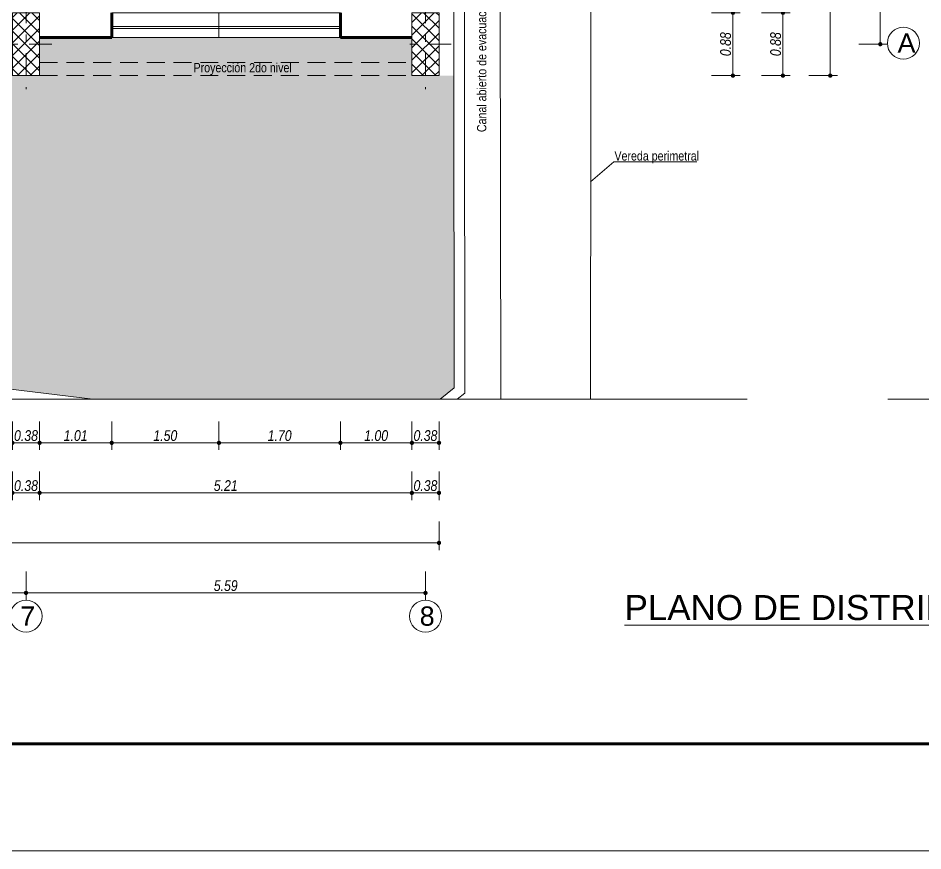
# Model space of a CAD drawing. Header units: inches. Extents: x 140 to 978, y -82 to 38.
# Drawn here: x 643.99 to 656.66, y -22.35 to -10.7 of the extents above; entities that cross this region are included whole.
import ezdxf

# ---------------------------------------------------------------- set-up
doc = ezdxf.new("R2010")
doc.units = ezdxf.units.IN
doc.header["$MEASUREMENT"] = 0
doc.linetypes.add('DASHDOT2', pattern=[12.7, 6.35, -3.175, 0, -3.175])
doc.linetypes.add('DASHED2', pattern=[0.375, 0.25, -0.125])
doc.layers.get('0').update_dxf_attribs({"lineweight": 0})
for name, color, linetype, lineweight in [('UNSAAC- ROTULO', 7, 'Continuous', 60), ('UNSAAC-AREA VERDE', 94, 'Continuous', 0), ('UNSAAC-COLUMNA', 24, 'Continuous', 0), ('UNSAAC-COTA', 48, 'Continuous', 0), ('UNSAAC-EJE COLUMNA', 22, 'DASHDOT2', 0), ('UNSAAC-FACHADA(2DO PLANO)', 7, 'Continuous', 30), ('UNSAAC-LLAMADOS', 88, 'Continuous', 0), ('UNSAAC-MURETE', 146, 'Continuous', 20), ('UNSAAC-MUROS', 7, 'Continuous', 70), ('UNSAAC-PISOS', 253, 'Continuous', 0), ('UNSAAC-PROYECCIONES', 38, 'DASHED2', 0), ('UNSAAC-TEXTOS', 250, 'Continuous', 0), ('UNSAAC-TEXTURAS', 250, 'Continuous', 0), ('UNSAAC-VANOS', 24, 'Continuous', 0)]:
    doc.layers.add(name, color=color, linetype=linetype, lineweight=lineweight)
doc.styles.add('narrow', font='')
doc.styles.get("Standard").update_dxf_attribs({"font": 'arial.ttf'})
doc.styles.get('narrow').set_extended_font_data('Arial Narrow', italic=True)
doc.dimstyles.new('1EN75', dxfattribs={"dimtxt": 0.15, "dimasz": 0.06, "dimexe": 0.1, "dimexo": 0.15, "dimgap": 0.025, "dimtad": 1, "dimzin": 1, "dimdsep": 46, "dimtxsty": 'narrow', "dimblk": 'DOT', "dimcen": 0.1, "dimclrd": 256, "dimclre": 256, "dimclrt": 256, "dimaunit": 1, "dimadec": 3, "dimazin": 0, "dimtfac": 1, "dimtmove": 2, "dimatfit": 3, "dimldrblk": 'ARCHTICK', "dimfxl": 0.3, "dimfxlon": 1, "dimtolj": 1, "dimtzin": 0, "dimlwd": 0, "dimlwe": 0, "dimarcsym": 0})

# ---------------------------------------------------------------- blocks, each defined once
blk = doc.blocks.new('cs1')
at = {"layer": 'UNSAAC-TEXTURAS'}
h = blk.add_hatch(dxfattribs=at)
h.set_pattern_fill('ANSI37', color=256)
h.paths.add_polyline_path([(850.008, 169.826), (850.198, 169.826), (850.198, 170.266), (850.008, 170.266)])
h.paths.add_polyline_path([(850.198, 169.826), (850.388, 169.826), (850.388, 170.266), (850.198, 170.266)])
h.paths.add_polyline_path([(850.388, 169.826), (850.198, 169.826), (850.198, 169.386), (850.388, 169.386)])
h.paths.add_polyline_path([(850.198, 169.826), (850.008, 169.826), (850.008, 169.386), (850.198, 169.386)])
at = {"layer": 'UNSAAC-COLUMNA'}
blk.add_lwpolyline([(850.388, 169.386), (850.388, 170.266), (850.008, 170.266), (850.008, 169.386)], close=True, dxfattribs=at)
at = {"layer": 'UNSAAC-EJE COLUMNA', "ltscale": 0.05}
for p, q in [((850.198, 170.436), (850.198, 169.196)), ((850.558, 169.826), (849.828, 169.826))]:
    blk.add_line(p, q, dxfattribs=at)
blk = doc.blocks.new('_Dot')
at = {"color": 0, "linetype": 'ByBlock', "lineweight": -2}
blk.add_line((-0.5, 0), (-1, 0), dxfattribs=at)
at = {"color": 0, "linetype": 'ByBlock', "const_width": 0.5}
blk.add_lwpolyline([(-0.25, 0, 1), (0.25, 0, 1)], format="xyb", close=True, dxfattribs=at)
blk = doc.blocks.new('*D693')
at = {"layer": 'Defpoints', "color": 0, "transparency": 16777216}
for p in [(643.915, -10.741), (644.295, -10.741), (644.295, -17.339)]:
    blk.add_point(p, dxfattribs=at)
at = {"layer": 'UNSAAC-COTA', "lineweight": 0, "transparency": 16777216}
for p, q in [((643.915, -17.039), (643.915, -17.439)), ((644.295, -17.039), (644.295, -17.439)), ((643.975, -17.339), (644.235, -17.339))]:
    blk.add_line(p, q, dxfattribs=at)
at = {"layer": 'UNSAAC-COTA', "lineweight": 0, "transparency": 16777216, "xscale": 0.06, "yscale": 0.06, "zscale": 0.06, "rotation": 180}
blk.add_blockref('_Dot', (643.915, -17.339), dxfattribs=at)
at = {"layer": 'UNSAAC-COTA', "lineweight": 0, "transparency": 16777216, "xscale": 0.06, "yscale": 0.06, "zscale": 0.06}
blk.add_blockref('_Dot', (644.295, -17.339), dxfattribs=at)
at = {"layer": 'UNSAAC-COTA', "transparency": 16777216, "insert": (644.105, -17.238), "char_height": 0.15, "attachment_point": 5, "style": 'narrow'}
blk.add_mtext('\\A1;0.38', dxfattribs=at)
blk = doc.blocks.new('_ArchTick')
at = {"layer": 'UNSAAC-FACHADA(2DO PLANO)', "color": 0, "const_width": 0.15}
blk.add_lwpolyline([(-0.5, -0.5), (0.5, 0.5)], dxfattribs=at)
blk = doc.blocks.new('*D694')
at = {"layer": 'Defpoints', "color": 0, "transparency": 16777216}
for p in [(644.295, -10.741), (649.505, -10.741), (649.505, -17.339)]:
    blk.add_point(p, dxfattribs=at)
at = {"layer": 'UNSAAC-COTA', "lineweight": 0, "transparency": 16777216}
for p, q in [((644.295, -17.039), (644.295, -17.439)), ((649.505, -17.039), (649.505, -17.439)), ((644.355, -17.339), (649.445, -17.339))]:
    blk.add_line(p, q, dxfattribs=at)
at = {"layer": 'UNSAAC-COTA', "lineweight": 0, "transparency": 16777216, "xscale": 0.06, "yscale": 0.06, "zscale": 0.06, "rotation": 180}
blk.add_blockref('_Dot', (644.295, -17.339), dxfattribs=at)
at = {"layer": 'UNSAAC-COTA', "lineweight": 0, "transparency": 16777216, "xscale": 0.06, "yscale": 0.06, "zscale": 0.06}
blk.add_blockref('_Dot', (649.505, -17.339), dxfattribs=at)
at = {"layer": 'UNSAAC-COTA', "transparency": 16777216, "insert": (646.9, -17.238), "char_height": 0.15, "attachment_point": 5, "style": 'narrow'}
blk.add_mtext('\\A1;5.21', dxfattribs=at)
blk = doc.blocks.new('*D695')
at = {"layer": 'Defpoints', "color": 0, "transparency": 16777216}
for p in [(649.505, -10.741), (649.885, -10.741), (649.885, -17.339)]:
    blk.add_point(p, dxfattribs=at)
at = {"layer": 'UNSAAC-COTA', "lineweight": 0, "transparency": 16777216}
for p, q in [((649.505, -17.039), (649.505, -17.439)), ((649.885, -17.039), (649.885, -17.439)), ((649.565, -17.339), (649.825, -17.339))]:
    blk.add_line(p, q, dxfattribs=at)
at = {"layer": 'UNSAAC-COTA', "lineweight": 0, "transparency": 16777216, "xscale": 0.06, "yscale": 0.06, "zscale": 0.06, "rotation": 180}
blk.add_blockref('_Dot', (649.505, -17.339), dxfattribs=at)
at = {"layer": 'UNSAAC-COTA', "lineweight": 0, "transparency": 16777216, "xscale": 0.06, "yscale": 0.06, "zscale": 0.06}
blk.add_blockref('_Dot', (649.885, -17.339), dxfattribs=at)
at = {"layer": 'UNSAAC-COTA', "transparency": 16777216, "insert": (649.695, -17.238), "char_height": 0.15, "attachment_point": 5, "style": 'narrow'}
blk.add_mtext('\\A1;0.38', dxfattribs=at)
blk = doc.blocks.new('*D738')
at = {"layer": 'Defpoints', "color": 0, "transparency": 16777216}
for p in [(612.575, -2.45), (649.885, -11.501), (649.885, -18.039)]:
    blk.add_point(p, dxfattribs=at)
at = {"layer": 'UNSAAC-COTA', "lineweight": 0, "transparency": 16777216}
for p, q in [((612.575, -17.739), (612.575, -18.139)), ((649.885, -17.739), (649.885, -18.139)), ((612.635, -18.039), (649.825, -18.039))]:
    blk.add_line(p, q, dxfattribs=at)
at = {"layer": 'UNSAAC-COTA', "lineweight": 0, "transparency": 16777216, "xscale": 0.06, "yscale": 0.06, "zscale": 0.06, "rotation": 180}
blk.add_blockref('_Dot', (612.575, -18.039), dxfattribs=at)
at = {"layer": 'UNSAAC-COTA', "lineweight": 0, "transparency": 16777216, "xscale": 0.06, "yscale": 0.06, "zscale": 0.06}
blk.add_blockref('_Dot', (649.885, -18.039), dxfattribs=at)
at = {"layer": 'UNSAAC-COTA', "transparency": 16777216, "insert": (631.23, -17.938), "char_height": 0.15, "attachment_point": 5, "style": 'narrow'}
blk.add_mtext('\\A1;37.31', dxfattribs=at)
blk = doc.blocks.new('*D744')
at = {"layer": 'Defpoints', "color": 0, "transparency": 16777216}
for p in [(638.525, -11.691), (644.105, -11.691), (644.105, -18.739)]:
    blk.add_point(p, dxfattribs=at)
at = {"layer": 'UNSAAC-COTA', "lineweight": 0, "transparency": 16777216}
for p, q in [((638.525, -18.439), (638.525, -18.839)), ((644.105, -18.439), (644.105, -18.839)), ((638.585, -18.739), (644.045, -18.739))]:
    blk.add_line(p, q, dxfattribs=at)
at = {"layer": 'UNSAAC-COTA', "lineweight": 0, "transparency": 16777216, "xscale": 0.06, "yscale": 0.06, "zscale": 0.06, "rotation": 180}
blk.add_blockref('_Dot', (638.525, -18.739), dxfattribs=at)
at = {"layer": 'UNSAAC-COTA', "lineweight": 0, "transparency": 16777216, "xscale": 0.06, "yscale": 0.06, "zscale": 0.06}
blk.add_blockref('_Dot', (644.105, -18.739), dxfattribs=at)
at = {"layer": 'UNSAAC-COTA', "transparency": 16777216, "insert": (641.315, -18.638), "char_height": 0.15, "attachment_point": 5, "style": 'narrow'}
blk.add_mtext('\\A1;5.58', dxfattribs=at)
blk = doc.blocks.new('*D745')
at = {"layer": 'Defpoints', "color": 0, "transparency": 16777216}
for p in [(644.105, -11.691), (649.695, -11.691), (649.695, -18.739)]:
    blk.add_point(p, dxfattribs=at)
at = {"layer": 'UNSAAC-COTA', "lineweight": 0, "transparency": 16777216}
for p, q in [((644.105, -18.439), (644.105, -18.839)), ((649.695, -18.439), (649.695, -18.839)), ((644.165, -18.739), (649.635, -18.739))]:
    blk.add_line(p, q, dxfattribs=at)
at = {"layer": 'UNSAAC-COTA', "lineweight": 0, "transparency": 16777216, "xscale": 0.06, "yscale": 0.06, "zscale": 0.06, "rotation": 180}
blk.add_blockref('_Dot', (644.105, -18.739), dxfattribs=at)
at = {"layer": 'UNSAAC-COTA', "lineweight": 0, "transparency": 16777216, "xscale": 0.06, "yscale": 0.06, "zscale": 0.06}
blk.add_blockref('_Dot', (649.695, -18.739), dxfattribs=at)
at = {"layer": 'UNSAAC-COTA', "transparency": 16777216, "insert": (646.9, -18.638), "char_height": 0.15, "attachment_point": 5, "style": 'narrow'}
blk.add_mtext('\\A1;5.59', dxfattribs=at)
blk = doc.blocks.new('*D806')
at = {"layer": 'Defpoints', "color": 0, "transparency": 16777216}
for p in [(652.998, -10.621), (652.998, -11.501), (653.998, -11.501)]:
    blk.add_point(p, dxfattribs=at)
at = {"layer": 'UNSAAC-COTA', "lineweight": 0, "transparency": 16777216}
for p, q in [((653.698, -10.621), (654.098, -10.621)), ((653.998, -10.681), (653.998, -11.441)), ((653.698, -11.501), (654.098, -11.501))]:
    blk.add_line(p, q, dxfattribs=at)
at = {"layer": 'UNSAAC-COTA', "lineweight": 0, "transparency": 16777216, "xscale": 0.06, "yscale": 0.06, "zscale": 0.06}
for p, rotation in [((653.998, -10.621), 90), ((653.998, -11.501), 270)]:
    blk.add_blockref('_Dot', p, dxfattribs=dict(at, rotation=rotation))
at = {"layer": 'UNSAAC-COTA', "transparency": 16777216, "insert": (653.896, -11.061), "char_height": 0.15, "attachment_point": 5, "rotation": 90, "style": 'narrow'}
blk.add_mtext('\\A1;0.88', dxfattribs=at)
blk = doc.blocks.new('*D733')
at = {"layer": 'Defpoints', "color": 0, "transparency": 16777216}
for p in [(652.998, -10.621), (652.998, -11.501), (654.698, -11.501)]:
    blk.add_point(p, dxfattribs=at)
at = {"layer": 'UNSAAC-COTA', "lineweight": 0, "transparency": 16777216}
for p, q in [((654.398, -10.621), (654.798, -10.621)), ((654.698, -10.681), (654.698, -11.441)), ((654.398, -11.501), (654.798, -11.501))]:
    blk.add_line(p, q, dxfattribs=at)
at = {"layer": 'UNSAAC-COTA', "lineweight": 0, "transparency": 16777216, "xscale": 0.06, "yscale": 0.06, "zscale": 0.06}
for p, rotation in [((654.698, -10.621), 90), ((654.698, -11.501), 270)]:
    blk.add_blockref('_Dot', p, dxfattribs=dict(at, rotation=rotation))
at = {"layer": 'UNSAAC-COTA', "transparency": 16777216, "insert": (654.596, -11.061), "char_height": 0.15, "attachment_point": 5, "rotation": 90, "style": 'narrow'}
blk.add_mtext('\\A1;0.88', dxfattribs=at)
blk = doc.blocks.new('*D815')
at = {"layer": 'Defpoints', "color": 0, "transparency": 16777216}
for p in [(652.998, 22.469), (652.998, -11.501), (655.36, -11.501)]:
    blk.add_point(p, dxfattribs=at)
at = {"layer": 'UNSAAC-COTA', "lineweight": 0, "transparency": 16777216}
for p, q in [((655.06, 22.469), (655.46, 22.469)), ((655.36, 22.409), (655.36, -11.441)), ((655.06, -11.501), (655.46, -11.501))]:
    blk.add_line(p, q, dxfattribs=at)
at = {"layer": 'UNSAAC-COTA', "lineweight": 0, "transparency": 16777216, "xscale": 0.06, "yscale": 0.06, "zscale": 0.06}
for p, rotation in [((655.36, 22.469), 90), ((655.36, -11.501), 270)]:
    blk.add_blockref('_Dot', p, dxfattribs=dict(at, rotation=rotation))
at = {"layer": 'UNSAAC-COTA', "transparency": 16777216, "insert": (655.258, 5.484), "char_height": 0.15, "attachment_point": 5, "rotation": 90, "style": 'narrow'}
blk.add_mtext('\\A1;33.97', dxfattribs=at)
blk = doc.blocks.new('*D734')
at = {"layer": 'Defpoints', "color": 0, "transparency": 16777216}
for p in [(653.053, -6.616), (656.06, -6.616), (653.053, -11.061)]:
    blk.add_point(p, dxfattribs=at)
at = {"layer": 'UNSAAC-COTA', "lineweight": 0, "transparency": 16777216}
for p, q in [((655.76, -6.616), (656.16, -6.616)), ((656.06, -11.001), (656.06, -6.676)), ((655.76, -11.061), (656.16, -11.061))]:
    blk.add_line(p, q, dxfattribs=at)
at = {"layer": 'UNSAAC-COTA', "lineweight": 0, "transparency": 16777216, "xscale": 0.06, "yscale": 0.06, "zscale": 0.06}
for p, rotation in [((656.06, -6.616), 90), ((656.06, -11.061), 270)]:
    blk.add_blockref('_Dot', p, dxfattribs=dict(at, rotation=rotation))
at = {"layer": 'UNSAAC-COTA', "transparency": 16777216, "insert": (655.958, -8.838), "char_height": 0.15, "attachment_point": 5, "rotation": 90, "style": 'narrow'}
blk.add_mtext('\\A1;4.45', dxfattribs=at)
blk = doc.blocks.new('VIGA')
at = {"layer": 'UNSAAC-PROYECCIONES'}
for p, q in [((1116.042, 74.176), (1121.252, 74.176)), ((1116.042, 73.994), (1121.252, 73.994))]:
    blk.add_line(p, q, dxfattribs=at)
blk = doc.blocks.new('*D835')
at = {"layer": 'Defpoints', "color": 0, "transparency": 16777216}
for p in [(643.915, -11.501), (644.295, -11.501), (644.295, -16.639)]:
    blk.add_point(p, dxfattribs=at)
at = {"layer": 'UNSAAC-COTA', "lineweight": 0, "transparency": 16777216}
for p, q in [((643.915, -16.339), (643.915, -16.739)), ((644.295, -16.339), (644.295, -16.739)), ((643.975, -16.639), (644.235, -16.639))]:
    blk.add_line(p, q, dxfattribs=at)
at = {"layer": 'UNSAAC-COTA', "lineweight": 0, "transparency": 16777216, "xscale": 0.06, "yscale": 0.06, "zscale": 0.06, "rotation": 180}
blk.add_blockref('_Dot', (643.915, -16.639), dxfattribs=at)
at = {"layer": 'UNSAAC-COTA', "lineweight": 0, "transparency": 16777216, "xscale": 0.06, "yscale": 0.06, "zscale": 0.06}
blk.add_blockref('_Dot', (644.295, -16.639), dxfattribs=at)
at = {"layer": 'UNSAAC-COTA', "transparency": 16777216, "insert": (644.105, -16.538), "char_height": 0.15, "attachment_point": 5, "style": 'narrow'}
blk.add_mtext('\\A1;0.38', dxfattribs=at)
blk = doc.blocks.new('*D836')
at = {"layer": 'Defpoints', "color": 0, "transparency": 16777216}
for p in [(645.305, -10.966), (644.295, -11.501), (645.305, -16.639)]:
    blk.add_point(p, dxfattribs=at)
at = {"layer": 'UNSAAC-COTA', "lineweight": 0, "transparency": 16777216}
for p, q in [((644.295, -16.339), (644.295, -16.739)), ((645.305, -16.339), (645.305, -16.739)), ((644.355, -16.639), (645.245, -16.639))]:
    blk.add_line(p, q, dxfattribs=at)
at = {"layer": 'UNSAAC-COTA', "lineweight": 0, "transparency": 16777216, "xscale": 0.06, "yscale": 0.06, "zscale": 0.06, "rotation": 180}
blk.add_blockref('_Dot', (644.295, -16.639), dxfattribs=at)
at = {"layer": 'UNSAAC-COTA', "lineweight": 0, "transparency": 16777216, "xscale": 0.06, "yscale": 0.06, "zscale": 0.06}
blk.add_blockref('_Dot', (645.305, -16.639), dxfattribs=at)
at = {"layer": 'UNSAAC-COTA', "transparency": 16777216, "insert": (644.8, -16.538), "char_height": 0.15, "attachment_point": 5, "style": 'narrow'}
blk.add_mtext('\\A1;1.01', dxfattribs=at)
blk = doc.blocks.new('*D837')
at = {"layer": 'Defpoints', "color": 0, "transparency": 16777216}
for p in [(645.305, -10.966), (646.805, -10.966), (646.805, -16.639)]:
    blk.add_point(p, dxfattribs=at)
at = {"layer": 'UNSAAC-COTA', "lineweight": 0, "transparency": 16777216}
for p, q in [((645.305, -16.339), (645.305, -16.739)), ((646.805, -16.339), (646.805, -16.739)), ((645.365, -16.639), (646.745, -16.639))]:
    blk.add_line(p, q, dxfattribs=at)
at = {"layer": 'UNSAAC-COTA', "lineweight": 0, "transparency": 16777216, "xscale": 0.06, "yscale": 0.06, "zscale": 0.06, "rotation": 180}
blk.add_blockref('_Dot', (645.305, -16.639), dxfattribs=at)
at = {"layer": 'UNSAAC-COTA', "lineweight": 0, "transparency": 16777216, "xscale": 0.06, "yscale": 0.06, "zscale": 0.06}
blk.add_blockref('_Dot', (646.805, -16.639), dxfattribs=at)
at = {"layer": 'UNSAAC-COTA', "transparency": 16777216, "insert": (646.055, -16.538), "char_height": 0.15, "attachment_point": 5, "style": 'narrow'}
blk.add_mtext('\\A1;1.50', dxfattribs=at)
blk = doc.blocks.new('*D838')
at = {"layer": 'Defpoints', "color": 0, "transparency": 16777216}
for p in [(646.805, -10.966), (648.505, -10.966), (648.505, -16.639)]:
    blk.add_point(p, dxfattribs=at)
at = {"layer": 'UNSAAC-COTA', "lineweight": 0, "transparency": 16777216}
for p, q in [((646.805, -16.339), (646.805, -16.739)), ((648.505, -16.339), (648.505, -16.739)), ((646.865, -16.639), (648.445, -16.639))]:
    blk.add_line(p, q, dxfattribs=at)
at = {"layer": 'UNSAAC-COTA', "lineweight": 0, "transparency": 16777216, "xscale": 0.06, "yscale": 0.06, "zscale": 0.06, "rotation": 180}
blk.add_blockref('_Dot', (646.805, -16.639), dxfattribs=at)
at = {"layer": 'UNSAAC-COTA', "lineweight": 0, "transparency": 16777216, "xscale": 0.06, "yscale": 0.06, "zscale": 0.06}
blk.add_blockref('_Dot', (648.505, -16.639), dxfattribs=at)
at = {"layer": 'UNSAAC-COTA', "transparency": 16777216, "insert": (647.655, -16.538), "char_height": 0.15, "attachment_point": 5, "style": 'narrow'}
blk.add_mtext('\\A1;1.70', dxfattribs=at)
blk = doc.blocks.new('*D839')
at = {"layer": 'Defpoints', "color": 0, "transparency": 16777216}
for p in [(648.505, -10.966), (649.505, -11.501), (649.505, -16.639)]:
    blk.add_point(p, dxfattribs=at)
at = {"layer": 'UNSAAC-COTA', "lineweight": 0, "transparency": 16777216}
for p, q in [((648.505, -16.339), (648.505, -16.739)), ((649.505, -16.339), (649.505, -16.739)), ((648.565, -16.639), (649.445, -16.639))]:
    blk.add_line(p, q, dxfattribs=at)
at = {"layer": 'UNSAAC-COTA', "lineweight": 0, "transparency": 16777216, "xscale": 0.06, "yscale": 0.06, "zscale": 0.06, "rotation": 180}
blk.add_blockref('_Dot', (648.505, -16.639), dxfattribs=at)
at = {"layer": 'UNSAAC-COTA', "lineweight": 0, "transparency": 16777216, "xscale": 0.06, "yscale": 0.06, "zscale": 0.06}
blk.add_blockref('_Dot', (649.505, -16.639), dxfattribs=at)
at = {"layer": 'UNSAAC-COTA', "transparency": 16777216, "insert": (649.005, -16.538), "char_height": 0.15, "attachment_point": 5, "style": 'narrow'}
blk.add_mtext('\\A1;1.00', dxfattribs=at)
blk = doc.blocks.new('*D840')
at = {"layer": 'Defpoints', "color": 0, "transparency": 16777216}
for p in [(649.505, -11.501), (649.885, -11.501), (649.885, -16.639)]:
    blk.add_point(p, dxfattribs=at)
at = {"layer": 'UNSAAC-COTA', "lineweight": 0, "transparency": 16777216}
for p, q in [((649.505, -16.339), (649.505, -16.739)), ((649.885, -16.339), (649.885, -16.739)), ((649.565, -16.639), (649.825, -16.639))]:
    blk.add_line(p, q, dxfattribs=at)
at = {"layer": 'UNSAAC-COTA', "lineweight": 0, "transparency": 16777216, "xscale": 0.06, "yscale": 0.06, "zscale": 0.06, "rotation": 180}
blk.add_blockref('_Dot', (649.505, -16.639), dxfattribs=at)
at = {"layer": 'UNSAAC-COTA', "lineweight": 0, "transparency": 16777216, "xscale": 0.06, "yscale": 0.06, "zscale": 0.06}
blk.add_blockref('_Dot', (649.885, -16.639), dxfattribs=at)
at = {"layer": 'UNSAAC-COTA', "transparency": 16777216, "insert": (649.695, -16.538), "char_height": 0.15, "attachment_point": 5, "style": 'narrow'}
blk.add_mtext('\\A1;0.38', dxfattribs=at)

msp = doc.modelspace()

# ---------------------------------------------------------------- hatches: boundary and pattern name
at = {"layer": 'UNSAAC-AREA VERDE', "ltscale": 2.5}
h = msp.add_hatch(dxfattribs=at)
h.set_pattern_fill('AR-SAND', color=256, scale=0.25)
h.set_pattern_definition([(37.5, (0, 0), (-0.01574834, 0.48170594), [0, -0.38, 0, -0.425, 0, -0.40625]), (7.5, (0, 0), (0.4424442, 0.7055365), [0, -0.205, 0, -0.3425, 0, -0.13125]), (327.5, (-0.3075, 0), (0.77853547, 0.00141476), [0, -0.125, 0, -0.45, 0, -0.5875]), (317.5, (-0.3075, 0), (0.75153165, 0.2194189), [0, -0.0625, 0, -0.295, 0, -0.3375])])
h.paths.add_polyline_path([(615.995, -12.687), (615.995, -11.501), (616.375, -11.501), (616.375, -10.966), (621.575, -10.966), (621.575, -11.501), (621.955, -11.501), (621.955, -10.966), (627.165, -10.966), (627.165, -11.501), (627.545, -11.501), (627.545, -10.966), (632.745, -10.966), (632.745, -11.501), (633.125, -11.501), (633.125, -10.966), (638.335, -10.966), (638.335, -11.501), (638.715, -11.501), (638.715, -10.966), (643.915, -10.966), (643.915, -11.501), (644.295, -11.501), (644.295, -10.966), (649.505, -10.966), (649.505, -11.501), (649.885, -11.501), (650.093, -11.501), (650.098, -15.871), (649.901, -16.03), (645.042, -16.03), (626.997, -13.836), (624.475, -13.632)])

# ---------------------------------------------------------------- linework, layer by layer
at = {"layer": 'UNSAAC- ROTULO', "color": 5, "lineweight": 0, "flags": 128}
msp.add_lwpolyline([(595.395, 31.651), (671.895, 31.651), (671.895, -22.349), (595.395, -22.349)], close=True, dxfattribs=at)
at = {"layer": 'UNSAAC- ROTULO'}
msp.add_lwpolyline([(596.895, 30.151), (670.395, 30.151), (670.395, -20.849), (596.895, -20.849)], close=True, dxfattribs=at)
at = {"layer": 'UNSAAC-LLAMADOS'}
msp.add_lwpolyline([(653.495, -12.709), (652.333, -12.709), (652.007, -12.988)], dxfattribs=at)
at = {"layer": 'UNSAAC-MURETE'}
for points in [[(645.305, -10.621), (646.805, -10.621), (646.805, -10.966), (645.305, -10.966)], [(646.805, -10.621), (648.505, -10.621), (648.505, -10.966), (646.805, -10.966)]]:
    msp.add_lwpolyline(points, close=True, dxfattribs=at)
at = {"layer": 'UNSAAC-MUROS'}
for p, q in [((645.305, -10.621), (645.305, -10.966)), ((648.505, -10.966), (648.505, -10.621)), ((645.305, -10.966), (644.295, -10.966)), ((649.505, -10.966), (648.505, -10.966))]:
    msp.add_line(p, q, dxfattribs=at)
at = {"layer": 'UNSAAC-PISOS'}
msp.add_line((650.748, -16.03), (650.705, 23.166), dxfattribs=at)
for points in [[(651.994, 25.09), (651.995, 21.874), (652.022, -0.035), (652.003, -16.03)], [(649.901, -16.03), (650.098, -15.871), (650.084, -2.753)], [(650.141, -16.03), (650.248, -15.943), (650.234, -2.753)], [(608.762, -11.881), (624.441, -13.629), (626.997, -13.836), (645.042, -16.03)]]:
    msp.add_lwpolyline(points, dxfattribs=at)
at = {"layer": 'UNSAAC-PISOS', "ltscale": 2.5}
for points in [[(624.484, -16.03), (637.712, -16.03), (637.785, -15.557), (637.785, -16.542), (637.886, -16.03), (654.197, -16.03)], [(656.164, -16.03), (658.678, -16.03), (658.752, -15.557), (658.752, -16.542), (658.853, -16.03), (662.391, -16.03)]]:
    msp.add_lwpolyline(points, dxfattribs=at)
at = {"layer": 'UNSAAC-PROYECCIONES'}
msp.add_line((644.295, -11.501), (649.505, -11.501), dxfattribs=at)
at = {"layer": 'UNSAAC-TEXTOS'}
for centre in [(656.383, -11.046), (644.105, -19.064), (649.695, -19.064)]:
    msp.add_circle(centre, 0.224, dxfattribs=at)
at = {"layer": 'UNSAAC-VANOS', "ltscale": 0.01}
for p, q in [((645.305, -10.814), (646.805, -10.814)), ((645.305, -10.839), (646.805, -10.839)), ((646.805, -10.814), (648.505, -10.814)), ((646.805, -10.839), (648.505, -10.839))]:
    msp.add_line(p, q, dxfattribs=at)

# ---------------------------------------------------------------- block references
at = {"layer": 'UNSAAC-PROYECCIONES'}
msp.add_blockref('VIGA', (-471.746, -85.495), dxfattribs=at)
at = {"layer": 'UNSAAC-TEXTURAS'}
for p in [(-206.093, -180.887), (-200.503, -180.887)]:
    msp.add_blockref('cs1', p, dxfattribs=at)

# ---------------------------------------------------------------- texts
at = {"layer": 'UNSAAC-LLAMADOS', "insert": (650.417, -12.291), "char_height": 0.13, "width": 3.32033, "attachment_point": 1, "rotation": 90}
msp.add_mtext('{\\fArial Narrow|b0|i0|c0|p34;Canal abierto de evacuación de aguas pluviales}', dxfattribs=at)
at = {"layer": 'UNSAAC-LLAMADOS', "insert": (646.084, -11.324), "char_height": 0.13, "width": 2.08357, "attachment_point": 1, "style": 'narrow'}
msp.add_mtext('\\pi0.36576;{\\fArial Narrow|b0|i0|c0|p34;Proyección 2do nivel}', dxfattribs=at)
at = {"layer": 'UNSAAC-LLAMADOS', "insert": (652.34, -12.559), "char_height": 0.13, "width": 1.65127, "attachment_point": 1}
msp.add_mtext('{\\fArial Narrow|b0|i0|c0|p34;Vereda perimetral}', dxfattribs=at)
at = {"layer": 'UNSAAC-TEXTOS', "char_height": 0.27, "width": 0.42503, "attachment_point": 1}
for s, insert in [('A', (656.302, -10.91)), ('7', (644.024, -18.928)), ('8', (649.614, -18.928))]:
    msp.add_mtext(s, dxfattribs=dict(at, insert=insert))
at = {"layer": 'UNSAAC-TEXTOS', "insert": (652.474, -19.504), "char_height": 0.28125, "attachment_point": 7}
msp.add_mtext_dynamic_manual_height_columns('\\pi0.0079054;{\\H1.2444x;\\LPLANO DE DISTRIBUCION  PRIMER NIVEL\\l\\P\\pi8.9235;\\H0.42855x;ESC:1/75}', width=9.79541, gutter_width=12.5, heights=[0], dxfattribs=at)

# ---------------------------------------------------------------- dimensions: what is measured, and where the dimension line sits
at = {"layer": 'UNSAAC-COTA'}
for base, p1, p2, picture, middle in [((655.36, -11.501), (652.998, 22.469), (652.998, -11.501), '*D815', (655.258, 5.484)), ((656.059585107, -6.615829492), (653.053211055, -11.060829492), (653.053211055, -6.615829492), '*D734', (655.958306116, -8.838329492)), ((653.998, -11.501), (652.998, -10.621), (652.998, -11.501), '*D806', (653.896, -11.061)), ((654.698, -11.501), (652.998, -10.621), (652.998, -11.501), '*D733', (654.596, -11.061))]:
    dim = msp.add_linear_dim(base=base, p1=p1, p2=p2, angle=90, dimstyle='1EN75', dxfattribs=at)
    dim.commit()
    dim.dimension.update_dxf_attribs({"geometry": picture, "text_midpoint": middle})
for base, p1, p2, picture, middle in [((649.885, -18.039), (612.575, -2.45), (649.885, -11.501), '*D738', (631.23, -17.938)), ((644.295, -17.339), (643.915, -10.741), (644.295, -10.741), '*D693', (644.105, -17.238)), ((649.505, -17.339), (644.295, -10.741), (649.505, -10.741), '*D694', (646.9, -17.238)), ((649.885, -17.339), (649.505, -10.741), (649.885, -10.741), '*D695', (649.695, -17.238)), ((645.305, -16.639), (644.295, -11.501), (645.305, -10.966), '*D836', (644.8, -16.538)), ((646.805, -16.639), (645.305, -10.966), (646.805, -10.966), '*D837', (646.055, -16.538)), ((648.505, -16.639), (646.805, -10.966), (648.505, -10.966), '*D838', (647.655, -16.538)), ((649.505, -16.639), (648.505, -10.966), (649.505, -11.501), '*D839', (649.005, -16.538)), ((644.295, -16.639), (643.915, -11.501), (644.295, -11.501), '*D835', (644.105, -16.538)), ((649.885, -16.639), (649.505, -11.501), (649.885, -11.501), '*D840', (649.695, -16.538)), ((644.105, -18.739), (638.525, -11.691), (644.105, -11.691), '*D744', (641.315, -18.638)), ((649.695, -18.739), (644.105, -11.691), (649.695, -11.691), '*D745', (646.9, -18.638))]:
    dim = msp.add_linear_dim(base=base, p1=p1, p2=p2, dimstyle='1EN75', dxfattribs=at)
    dim.commit()
    dim.dimension.update_dxf_attribs({"geometry": picture, "text_midpoint": middle})

doc.saveas('drawing.dxf')
